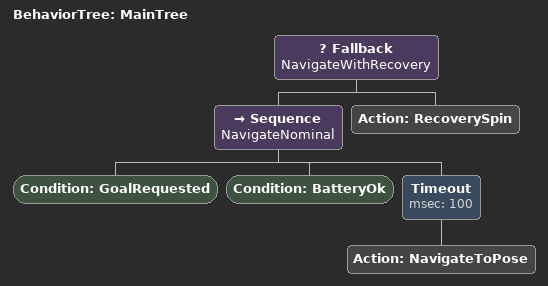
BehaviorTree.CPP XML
<root main_tree_to_execute="MainTree">
  <BehaviorTree ID="MainTree">
    <Fallback name="NavigateWithRecovery">
      <Sequence name="NavigateNominal">
        <Condition ID="GoalRequested"/>
        <Condition ID="BatteryOk"/>
        <Timeout msec="100">
          <Action ID="NavigateToPose"/>
        </Timeout>
      </Sequence>
      <Action ID="RecoverySpin"/>
    </Fallback>
  </BehaviorTree>
</root>
